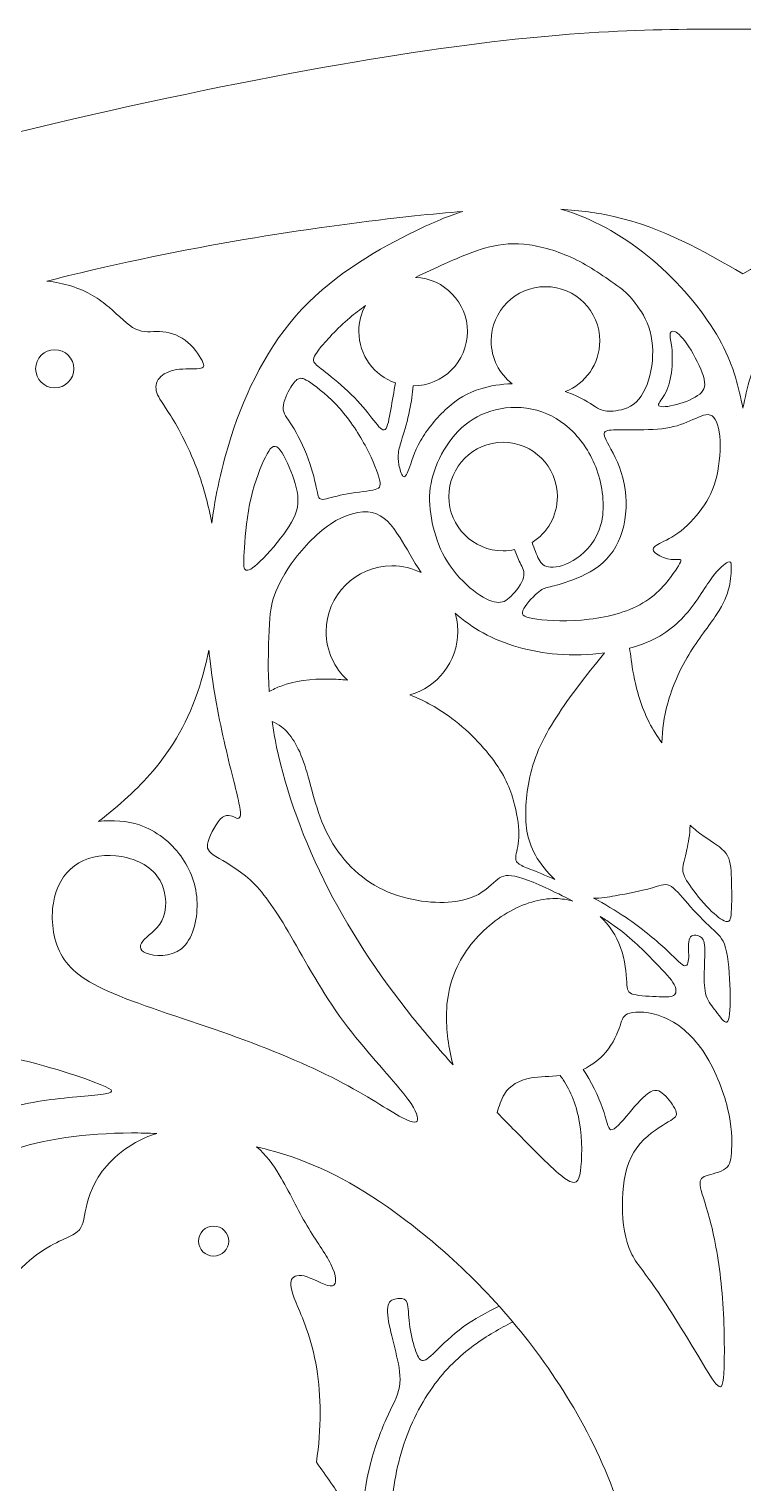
# Model space of a CAD drawing. Header units: millimetres. Extents: x -101 to 100, y -2 to 86.
# Drawn here: x -25.3 to -0.8, y 36.1 to 86.2 of the extents above; entities that cross this region are included whole.
import ezdxf

# ---------------------------------------------------------------- set-up
doc = ezdxf.new("R2010")
doc.units = ezdxf.units.MM
doc.header["$MEASUREMENT"] = 0
doc.layers.add('Layer 1', color=7, linetype='Continuous')

msp = doc.modelspace()

# ---------------------------------------------------------------- linework, layer by layer
at = {"layer": 'Layer 1', "lineweight": 9}
for points, knots in [([(-0.752, 86.205), (-3.659, 86.205), (-6.567, 86.205), (-11.62, 85.466), (-11.62, 85.466), (-16.674, 84.728), (-23.874, 83.251), (-31.419, 81.174), (-31.419, 81.174), (-38.965, 79.097), (-46.857, 76.421), (-54.61, 74.436), (-54.61, 74.436), (-62.364, 72.452), (-69.979, 71.159), (-76.671, 71.113), (-76.671, 71.113), (-83.363, 71.067), (-89.132, 72.267), (-93.101, 73.536), (-93.101, 73.536), (-97.07, 74.805), (-99.239, 76.144), (-101.408, 77.482), (-101.408, 77.482), (-101.408, 77.482), (-101.408, 12.824), (-101.408, 12.824), (-101.408, 12.824), (-101.408, 12.824), (-0.752, 12.824), (-0.752, 12.824), (-0.752, 12.824), (-0.752, 12.824), (99.904, 12.824), (99.904, 12.824), (99.904, 12.824), (99.904, 12.824), (99.904, 77.482), (99.904, 77.482), (99.904, 77.482), (97.735, 76.144), (95.566, 74.805), (91.597, 73.536), (91.597, 73.536), (87.628, 72.267), (81.859, 71.067), (75.167, 71.113), (75.167, 71.113), (68.475, 71.159), (60.86, 72.452), (53.106, 74.436), (53.106, 74.436), (45.353, 76.421), (37.461, 79.097), (29.915, 81.174), (29.915, 81.174), (22.37, 83.251), (15.17, 84.728), (10.116, 85.466), (10.116, 85.466), (5.063, 86.205), (2.155, 86.205), (-0.752, 86.205)], [0, 0, 0, 0, 0.058824, 0.058824, 0.058824, 0.058824, 0.117647, 0.117647, 0.117647, 0.117647, 0.176471, 0.176471, 0.176471, 0.176471, 0.235294, 0.235294, 0.235294, 0.235294, 0.294118, 0.294118, 0.294118, 0.294118, 0.352941, 0.352941, 0.352941, 0.352941, 0.411765, 0.411765, 0.411765, 0.411765, 0.470588, 0.470588, 0.470588, 0.470588, 0.529412, 0.529412, 0.529412, 0.529412, 0.588235, 0.588235, 0.588235, 0.588235, 0.647059, 0.647059, 0.647059, 0.647059, 0.705882, 0.705882, 0.705882, 0.705882, 0.764706, 0.764706, 0.764706, 0.764706, 0.823529, 0.823529, 0.823529, 0.823529, 0.882353, 0.882353, 0.882353, 0.882353, 1, 1, 1, 1]), ([(-19.038, 69.192), (-19.149, 69.815), (-19.307, 70.379), (-19.483, 70.875), (-19.483, 70.875), (-19.803, 71.775), (-20.184, 72.456), (-20.45, 72.885), (-20.45, 72.885), (-20.715, 73.315), (-20.865, 73.494), (-20.926, 73.676), (-20.926, 73.676), (-20.986, 73.858), (-20.957, 74.042), (-20.839, 74.186), (-20.839, 74.186), (-20.721, 74.331), (-20.513, 74.435), (-20.245, 74.475), (-20.245, 74.475), (-19.977, 74.515), (-19.648, 74.492), (-19.472, 74.512), (-19.472, 74.512), (-19.296, 74.533), (-19.273, 74.596), (-19.371, 74.786), (-19.371, 74.786), (-19.469, 74.977), (-19.688, 75.294), (-19.956, 75.493), (-19.956, 75.493), (-20.225, 75.692), (-20.542, 75.773), (-20.83, 75.784), (-20.83, 75.784), (-21.119, 75.796), (-21.379, 75.738), (-21.655, 75.871), (-21.655, 75.871), (-21.932, 76.004), (-22.227, 76.327), (-22.57, 76.621), (-22.57, 76.621), (-22.913, 76.915), (-23.305, 77.181), (-23.888, 77.356), (-23.888, 77.356), (-24.134, 77.431), (-24.413, 77.489), (-24.708, 77.524), (-24.708, 77.524), (-24.457, 77.588), (-24.206, 77.651), (-23.955, 77.713), (-23.955, 77.713), (-19.57, 78.785), (-15.232, 79.432), (-12.06, 79.768), (-12.06, 79.768), (-11.464, 79.832), (-10.909, 79.884), (-10.389, 79.925), (-10.389, 79.925), (-10.873, 79.775), (-11.397, 79.555), (-12.032, 79.247), (-12.032, 79.247), (-13.209, 78.676), (-14.767, 77.799), (-15.932, 76.559), (-15.932, 76.559), (-17.097, 75.319), (-17.871, 73.715), (-18.367, 72.174), (-18.367, 72.174), (-18.701, 71.136), (-18.91, 70.126), (-19.038, 69.192)], [0, 0, 0, 0, 0.047619, 0.047619, 0.047619, 0.047619, 0.095238, 0.095238, 0.095238, 0.095238, 0.142857, 0.142857, 0.142857, 0.142857, 0.190476, 0.190476, 0.190476, 0.190476, 0.238095, 0.238095, 0.238095, 0.238095, 0.285714, 0.285714, 0.285714, 0.285714, 0.333333, 0.333333, 0.333333, 0.333333, 0.380952, 0.380952, 0.380952, 0.380952, 0.428571, 0.428571, 0.428571, 0.428571, 0.47619, 0.47619, 0.47619, 0.47619, 0.52381, 0.52381, 0.52381, 0.52381, 0.571429, 0.571429, 0.571429, 0.571429, 0.619048, 0.619048, 0.619048, 0.619048, 0.666667, 0.666667, 0.666667, 0.666667, 0.714286, 0.714286, 0.714286, 0.714286, 0.761905, 0.761905, 0.761905, 0.761905, 0.809524, 0.809524, 0.809524, 0.809524, 0.857143, 0.857143, 0.857143, 0.857143, 0.904762, 0.904762, 0.904762, 0.904762, 1, 1, 1, 1]), ([(-0.752, 73.149), (-0.901, 73.853), (-1.05, 74.557), (-1.487, 75.382), (-1.487, 75.382), (-1.925, 76.207), (-2.652, 77.153), (-3.529, 77.958), (-3.529, 77.958), (-4.405, 78.762), (-5.431, 79.425), (-6.412, 79.8), (-6.412, 79.8), (-6.618, 79.879), (-6.822, 79.945), (-7.023, 79.999), (-7.023, 79.999), (-6.357, 79.959), (-5.757, 79.877), (-5.193, 79.748), (-5.193, 79.748), (-3.503, 79.364), (-2.127, 78.567), (-0.752, 77.771), (-0.752, 77.771), (0.623, 78.567), (1.999, 79.364), (3.689, 79.748), (3.689, 79.748), (4.253, 79.877), (4.853, 79.959), (5.519, 79.999), (5.519, 79.999), (5.318, 79.945), (5.114, 79.879), (4.908, 79.8), (4.908, 79.8), (3.927, 79.425), (2.901, 78.762), (2.024, 77.958), (2.024, 77.958), (1.148, 77.153), (0.421, 76.207), (-0.017, 75.382), (-0.017, 75.382), (-0.455, 74.557), (-0.603, 73.853), (-0.752, 73.149)], [0, 0, 0, 0, 0.076923, 0.076923, 0.076923, 0.076923, 0.153846, 0.153846, 0.153846, 0.153846, 0.230769, 0.230769, 0.230769, 0.230769, 0.307692, 0.307692, 0.307692, 0.307692, 0.384615, 0.384615, 0.384615, 0.384615, 0.461538, 0.461538, 0.461538, 0.461538, 0.538462, 0.538462, 0.538462, 0.538462, 0.615385, 0.615385, 0.615385, 0.615385, 0.692308, 0.692308, 0.692308, 0.692308, 0.769231, 0.769231, 0.769231, 0.769231, 0.846154, 0.846154, 0.846154, 0.846154, 1, 1, 1, 1]), ([(-4.897, 77.234), (-4.764, 77.113), (-4.632, 76.992), (-4.456, 76.764), (-4.456, 76.764), (-4.28, 76.536), (-4.06, 76.202), (-3.948, 75.789), (-3.948, 75.789), (-3.835, 75.377), (-3.83, 74.886), (-3.916, 74.439), (-3.916, 74.439), (-4.003, 73.992), (-4.182, 73.588), (-4.43, 73.358), (-4.43, 73.358), (-4.678, 73.127), (-4.995, 73.069), (-5.217, 73.049), (-5.217, 73.049), (-5.439, 73.029), (-5.566, 73.046), (-5.757, 73.153), (-5.757, 73.153), (-5.947, 73.259), (-6.201, 73.456), (-6.622, 73.626), (-6.622, 73.626), (-6.701, 73.658), (-6.785, 73.689), (-6.874, 73.718), (-6.874, 73.718), (-6.175, 73.988), (-5.679, 74.667), (-5.679, 75.462), (-5.679, 75.462), (-5.679, 76.494), (-6.516, 77.331), (-7.548, 77.331), (-7.548, 77.331), (-8.58, 77.331), (-9.417, 76.494), (-9.417, 75.462), (-9.417, 75.462), (-9.417, 74.864), (-9.136, 74.332), (-8.7, 73.99), (-8.7, 73.99), (-9.086, 73.977), (-9.451, 73.916), (-9.769, 73.819), (-9.769, 73.819), (-10.222, 73.681), (-10.579, 73.467), (-10.931, 73.15), (-10.931, 73.15), (-11.283, 72.833), (-11.629, 72.412), (-11.851, 72.019), (-11.851, 72.019), (-12.073, 71.627), (-12.172, 71.264), (-12.252, 71.044), (-12.252, 71.044), (-12.333, 70.825), (-12.397, 70.75), (-12.454, 70.805), (-12.454, 70.805), (-12.512, 70.86), (-12.564, 71.044), (-12.593, 71.2), (-12.593, 71.2), (-12.622, 71.356), (-12.627, 71.483), (-12.61, 71.613), (-12.61, 71.613), (-12.593, 71.742), (-12.552, 71.875), (-12.477, 72.126), (-12.477, 72.126), (-12.402, 72.377), (-12.293, 72.746), (-12.225, 73.064), (-12.225, 73.064), (-12.157, 73.382), (-12.131, 73.649), (-12.104, 73.916), (-12.104, 73.916), (-11.072, 73.916), (-10.235, 74.753), (-10.235, 75.785), (-10.235, 75.785), (-10.235, 76.789), (-11.027, 77.609), (-12.02, 77.653), (-12.02, 77.653), (-11.683, 77.816), (-11.342, 77.974), (-11.029, 78.114), (-11.029, 78.114), (-10.458, 78.371), (-9.979, 78.573), (-9.518, 78.691), (-9.518, 78.691), (-9.056, 78.809), (-8.612, 78.844), (-8.102, 78.772), (-8.102, 78.772), (-7.591, 78.7), (-7.014, 78.521), (-6.469, 78.247), (-6.469, 78.247), (-5.924, 77.973), (-5.41, 77.604), (-4.897, 77.234)], [0, 0, 0, 0, 0.033333, 0.033333, 0.033333, 0.033333, 0.066667, 0.066667, 0.066667, 0.066667, 0.1, 0.1, 0.1, 0.1, 0.133333, 0.133333, 0.133333, 0.133333, 0.166667, 0.166667, 0.166667, 0.166667, 0.2, 0.2, 0.2, 0.2, 0.233333, 0.233333, 0.233333, 0.233333, 0.266667, 0.266667, 0.266667, 0.266667, 0.3, 0.3, 0.3, 0.3, 0.333333, 0.333333, 0.333333, 0.333333, 0.366667, 0.366667, 0.366667, 0.366667, 0.4, 0.4, 0.4, 0.4, 0.433333, 0.433333, 0.433333, 0.433333, 0.466667, 0.466667, 0.466667, 0.466667, 0.5, 0.5, 0.5, 0.5, 0.533333, 0.533333, 0.533333, 0.533333, 0.566667, 0.566667, 0.566667, 0.566667, 0.6, 0.6, 0.6, 0.6, 0.633333, 0.633333, 0.633333, 0.633333, 0.666667, 0.666667, 0.666667, 0.666667, 0.7, 0.7, 0.7, 0.7, 0.733333, 0.733333, 0.733333, 0.733333, 0.766667, 0.766667, 0.766667, 0.766667, 0.8, 0.8, 0.8, 0.8, 0.833333, 0.833333, 0.833333, 0.833333, 0.866667, 0.866667, 0.866667, 0.866667, 0.9, 0.9, 0.9, 0.9, 0.933333, 0.933333, 0.933333, 0.933333, 1, 1, 1, 1]), ([(-12.713, 74.018), (-13.446, 74.27), (-13.973, 74.966), (-13.973, 75.785), (-13.973, 75.785), (-13.973, 76.109), (-13.891, 76.414), (-13.746, 76.679), (-13.746, 76.679), (-13.933, 76.548), (-14.112, 76.411), (-14.286, 76.262), (-14.286, 76.262), (-14.721, 75.89), (-15.131, 75.446), (-15.342, 75.175), (-15.342, 75.175), (-15.552, 74.904), (-15.564, 74.806), (-15.495, 74.708), (-15.495, 74.708), (-15.425, 74.61), (-15.275, 74.511), (-15.022, 74.309), (-15.022, 74.309), (-14.768, 74.108), (-14.41, 73.802), (-14.124, 73.511), (-14.124, 73.511), (-13.839, 73.219), (-13.625, 72.942), (-13.455, 72.723), (-13.455, 72.723), (-13.285, 72.504), (-13.158, 72.342), (-13.069, 72.414), (-13.069, 72.414), (-12.979, 72.486), (-12.927, 72.792), (-12.874, 73.098), (-12.874, 73.098), (-12.821, 73.405), (-12.767, 73.711), (-12.713, 74.018)], [0, 0, 0, 0, 0.083333, 0.083333, 0.083333, 0.083333, 0.166667, 0.166667, 0.166667, 0.166667, 0.25, 0.25, 0.25, 0.25, 0.333333, 0.333333, 0.333333, 0.333333, 0.416667, 0.416667, 0.416667, 0.416667, 0.5, 0.5, 0.5, 0.5, 0.583333, 0.583333, 0.583333, 0.583333, 0.666667, 0.666667, 0.666667, 0.666667, 0.75, 0.75, 0.75, 0.75, 0.833333, 0.833333, 0.833333, 0.833333, 1, 1, 1, 1]), ([(-3.2, 75.233), (-3.177, 75.008), (-3.171, 74.667), (-3.212, 74.367), (-3.212, 74.367), (-3.252, 74.067), (-3.339, 73.808), (-3.451, 73.611), (-3.451, 73.611), (-3.564, 73.415), (-3.702, 73.283), (-3.642, 73.228), (-3.642, 73.228), (-3.581, 73.173), (-3.322, 73.196), (-3.03, 73.274), (-3.03, 73.274), (-2.739, 73.352), (-2.416, 73.485), (-2.237, 73.634), (-2.237, 73.634), (-2.058, 73.784), (-2.023, 73.952), (-2.113, 74.246), (-2.113, 74.246), (-2.202, 74.54), (-2.416, 74.961), (-2.612, 75.261), (-2.612, 75.261), (-2.808, 75.561), (-2.987, 75.74), (-3.099, 75.789), (-3.099, 75.789), (-3.212, 75.838), (-3.258, 75.757), (-3.261, 75.662), (-3.261, 75.662), (-3.264, 75.567), (-3.223, 75.457), (-3.2, 75.233)], [0, 0, 0, 0, 0.090909, 0.090909, 0.090909, 0.090909, 0.181818, 0.181818, 0.181818, 0.181818, 0.272727, 0.272727, 0.272727, 0.272727, 0.363636, 0.363636, 0.363636, 0.363636, 0.454545, 0.454545, 0.454545, 0.454545, 0.545455, 0.545455, 0.545455, 0.545455, 0.636364, 0.636364, 0.636364, 0.636364, 0.727273, 0.727273, 0.727273, 0.727273, 0.818182, 0.818182, 0.818182, 0.818182, 1, 1, 1, 1]), ([(-24.442, 75.161), (-24.805, 75.161), (-25.099, 74.867), (-25.099, 74.504), (-25.099, 74.504), (-25.099, 74.14), (-24.805, 73.846), (-24.442, 73.846), (-24.442, 73.846), (-24.078, 73.846), (-23.784, 74.14), (-23.784, 74.504), (-23.784, 74.504), (-23.784, 74.867), (-24.078, 75.161), (-24.442, 75.161)], [0, 0, 0, 0, 0.2, 0.2, 0.2, 0.2, 0.4, 0.4, 0.4, 0.4, 0.6, 0.6, 0.6, 0.6, 1, 1, 1, 1]), ([(-16.273, 72.544), (-16.095, 72.262), (-15.87, 71.823), (-15.714, 71.402), (-15.714, 71.402), (-15.558, 70.981), (-15.472, 70.577), (-15.42, 70.332), (-15.42, 70.332), (-15.368, 70.087), (-15.35, 70), (-15.215, 70.006), (-15.215, 70.006), (-15.079, 70.012), (-14.825, 70.11), (-14.488, 70.176), (-14.488, 70.176), (-14.151, 70.242), (-13.729, 70.277), (-13.493, 70.326), (-13.493, 70.326), (-13.256, 70.375), (-13.204, 70.439), (-13.259, 70.678), (-13.259, 70.678), (-13.314, 70.917), (-13.476, 71.333), (-13.715, 71.786), (-13.715, 71.786), (-13.954, 72.238), (-14.272, 72.729), (-14.629, 73.133), (-14.629, 73.133), (-14.987, 73.536), (-15.385, 73.854), (-15.627, 74.018), (-15.627, 74.018), (-15.87, 74.183), (-15.956, 74.194), (-16.04, 74.163), (-16.04, 74.163), (-16.123, 74.131), (-16.204, 74.056), (-16.317, 73.868), (-16.317, 73.868), (-16.429, 73.681), (-16.573, 73.381), (-16.579, 73.167), (-16.579, 73.167), (-16.585, 72.954), (-16.452, 72.827), (-16.273, 72.544)], [0, 0, 0, 0, 0.071429, 0.071429, 0.071429, 0.071429, 0.142857, 0.142857, 0.142857, 0.142857, 0.214286, 0.214286, 0.214286, 0.214286, 0.285714, 0.285714, 0.285714, 0.285714, 0.357143, 0.357143, 0.357143, 0.357143, 0.428571, 0.428571, 0.428571, 0.428571, 0.5, 0.5, 0.5, 0.5, 0.571429, 0.571429, 0.571429, 0.571429, 0.642857, 0.642857, 0.642857, 0.642857, 0.714286, 0.714286, 0.714286, 0.714286, 0.785714, 0.785714, 0.785714, 0.785714, 0.857143, 0.857143, 0.857143, 0.857143, 1, 1, 1, 1]), ([(-8.609, 68.275), (-8.737, 68.247), (-8.87, 68.233), (-9.006, 68.233), (-9.006, 68.233), (-10.038, 68.233), (-10.875, 69.069), (-10.875, 70.102), (-10.875, 70.102), (-10.875, 71.134), (-10.038, 71.971), (-9.006, 71.971), (-9.006, 71.971), (-7.974, 71.971), (-7.137, 71.134), (-7.137, 70.102), (-7.137, 70.102), (-7.137, 69.436), (-7.485, 68.852), (-8.008, 68.521), (-8.008, 68.521), (-7.934, 68.31), (-7.861, 68.099), (-7.775, 67.942), (-7.775, 67.942), (-7.689, 67.785), (-7.591, 67.681), (-7.371, 67.67), (-7.371, 67.67), (-7.152, 67.658), (-6.812, 67.739), (-6.469, 67.978), (-6.469, 67.978), (-6.125, 68.218), (-5.779, 68.616), (-5.638, 69.146), (-5.638, 69.146), (-5.496, 69.677), (-5.56, 70.341), (-5.745, 70.912), (-5.745, 70.912), (-5.929, 71.483), (-6.235, 71.962), (-6.598, 72.328), (-6.598, 72.328), (-6.962, 72.694), (-7.383, 72.948), (-7.847, 73.075), (-7.847, 73.075), (-8.312, 73.202), (-8.819, 73.202), (-9.269, 73.093), (-9.269, 73.093), (-9.719, 72.983), (-10.112, 72.764), (-10.435, 72.467), (-10.435, 72.467), (-10.758, 72.169), (-11.012, 71.794), (-11.196, 71.417), (-11.196, 71.417), (-11.381, 71.039), (-11.496, 70.658), (-11.528, 70.263), (-11.528, 70.263), (-11.56, 69.868), (-11.508, 69.458), (-11.41, 69.051), (-11.41, 69.051), (-11.312, 68.645), (-11.167, 68.241), (-10.925, 67.857), (-10.925, 67.857), (-10.683, 67.473), (-10.342, 67.11), (-10.031, 66.865), (-10.031, 66.865), (-9.719, 66.62), (-9.437, 66.493), (-9.232, 66.464), (-9.232, 66.464), (-9.027, 66.435), (-8.9, 66.504), (-8.733, 66.672), (-8.733, 66.672), (-8.566, 66.839), (-8.358, 67.104), (-8.303, 67.312), (-8.303, 67.312), (-8.248, 67.52), (-8.346, 67.67), (-8.423, 67.821), (-8.423, 67.821), (-8.499, 67.971), (-8.554, 68.123), (-8.609, 68.275)], [0, 0, 0, 0, 0.04, 0.04, 0.04, 0.04, 0.08, 0.08, 0.08, 0.08, 0.12, 0.12, 0.12, 0.12, 0.16, 0.16, 0.16, 0.16, 0.2, 0.2, 0.2, 0.2, 0.24, 0.24, 0.24, 0.24, 0.28, 0.28, 0.28, 0.28, 0.32, 0.32, 0.32, 0.32, 0.36, 0.36, 0.36, 0.36, 0.4, 0.4, 0.4, 0.4, 0.44, 0.44, 0.44, 0.44, 0.48, 0.48, 0.48, 0.48, 0.52, 0.52, 0.52, 0.52, 0.56, 0.56, 0.56, 0.56, 0.6, 0.6, 0.6, 0.6, 0.64, 0.64, 0.64, 0.64, 0.68, 0.68, 0.68, 0.68, 0.72, 0.72, 0.72, 0.72, 0.76, 0.76, 0.76, 0.76, 0.8, 0.8, 0.8, 0.8, 0.84, 0.84, 0.84, 0.84, 0.88, 0.88, 0.88, 0.88, 0.92, 0.92, 0.92, 0.92, 1, 1, 1, 1]), ([(-2.575, 72.706), (-2.849, 72.585), (-3.155, 72.486), (-3.544, 72.44), (-3.544, 72.44), (-3.934, 72.394), (-4.407, 72.4), (-4.762, 72.403), (-4.762, 72.403), (-5.116, 72.406), (-5.353, 72.406), (-5.463, 72.36), (-5.463, 72.36), (-5.572, 72.314), (-5.555, 72.221), (-5.416, 71.959), (-5.416, 71.959), (-5.278, 71.696), (-5.018, 71.264), (-4.883, 70.744), (-4.883, 70.744), (-4.747, 70.225), (-4.736, 69.619), (-4.854, 69.097), (-4.854, 69.097), (-4.972, 68.575), (-5.22, 68.137), (-5.578, 67.819), (-5.578, 67.819), (-5.936, 67.502), (-6.403, 67.306), (-6.743, 67.185), (-6.743, 67.185), (-7.084, 67.064), (-7.297, 67.017), (-7.441, 66.983), (-7.441, 66.983), (-7.585, 66.948), (-7.661, 66.925), (-7.831, 66.775), (-7.831, 66.775), (-8.001, 66.625), (-8.266, 66.348), (-8.33, 66.175), (-8.33, 66.175), (-8.393, 66.002), (-8.255, 65.933), (-7.842, 65.881), (-7.842, 65.881), (-7.43, 65.829), (-6.743, 65.794), (-6.042, 65.875), (-6.042, 65.875), (-5.341, 65.956), (-4.626, 66.152), (-4.092, 66.501), (-4.092, 66.501), (-3.559, 66.85), (-3.207, 67.352), (-3.031, 67.623), (-3.031, 67.623), (-2.855, 67.894), (-2.855, 67.935), (-2.933, 67.941), (-2.933, 67.941), (-3.011, 67.946), (-3.167, 67.917), (-3.345, 67.958), (-3.345, 67.958), (-3.524, 67.998), (-3.726, 68.108), (-3.804, 68.2), (-3.804, 68.2), (-3.882, 68.292), (-3.836, 68.368), (-3.683, 68.454), (-3.683, 68.454), (-3.53, 68.54), (-3.27, 68.639), (-2.988, 68.843), (-2.988, 68.843), (-2.705, 69.048), (-2.399, 69.36), (-2.163, 69.689), (-2.163, 69.689), (-1.926, 70.017), (-1.759, 70.364), (-1.655, 70.805), (-1.655, 70.805), (-1.551, 71.246), (-1.511, 71.783), (-1.548, 72.184), (-1.548, 72.184), (-1.586, 72.585), (-1.701, 72.85), (-1.88, 72.911), (-1.88, 72.911), (-2.059, 72.971), (-2.301, 72.827), (-2.575, 72.706)], [0, 0, 0, 0, 0.038462, 0.038462, 0.038462, 0.038462, 0.076923, 0.076923, 0.076923, 0.076923, 0.115385, 0.115385, 0.115385, 0.115385, 0.153846, 0.153846, 0.153846, 0.153846, 0.192308, 0.192308, 0.192308, 0.192308, 0.230769, 0.230769, 0.230769, 0.230769, 0.269231, 0.269231, 0.269231, 0.269231, 0.307692, 0.307692, 0.307692, 0.307692, 0.346154, 0.346154, 0.346154, 0.346154, 0.384615, 0.384615, 0.384615, 0.384615, 0.423077, 0.423077, 0.423077, 0.423077, 0.461538, 0.461538, 0.461538, 0.461538, 0.5, 0.5, 0.5, 0.5, 0.538462, 0.538462, 0.538462, 0.538462, 0.576923, 0.576923, 0.576923, 0.576923, 0.615385, 0.615385, 0.615385, 0.615385, 0.653846, 0.653846, 0.653846, 0.653846, 0.692308, 0.692308, 0.692308, 0.692308, 0.730769, 0.730769, 0.730769, 0.730769, 0.769231, 0.769231, 0.769231, 0.769231, 0.807692, 0.807692, 0.807692, 0.807692, 0.846154, 0.846154, 0.846154, 0.846154, 0.884615, 0.884615, 0.884615, 0.884615, 0.923077, 0.923077, 0.923077, 0.923077, 1, 1, 1, 1]), ([(-17.251, 71.336), (-17.416, 70.969), (-17.612, 70.433), (-17.733, 69.836), (-17.733, 69.836), (-17.854, 69.239), (-17.9, 68.581), (-17.923, 68.183), (-17.923, 68.183), (-17.946, 67.785), (-17.946, 67.646), (-17.889, 67.589), (-17.889, 67.589), (-17.831, 67.531), (-17.716, 67.554), (-17.468, 67.779), (-17.468, 67.779), (-17.22, 68.004), (-16.839, 68.431), (-16.559, 68.809), (-16.559, 68.809), (-16.279, 69.187), (-16.1, 69.516), (-16.072, 69.87), (-16.072, 69.87), (-16.043, 70.225), (-16.164, 70.606), (-16.314, 70.981), (-16.314, 70.981), (-16.464, 71.356), (-16.643, 71.725), (-16.798, 71.812), (-16.798, 71.812), (-16.954, 71.898), (-17.087, 71.702), (-17.251, 71.336)], [0, 0, 0, 0, 0.1, 0.1, 0.1, 0.1, 0.2, 0.2, 0.2, 0.2, 0.3, 0.3, 0.3, 0.3, 0.4, 0.4, 0.4, 0.4, 0.5, 0.5, 0.5, 0.5, 0.6, 0.6, 0.6, 0.6, 0.7, 0.7, 0.7, 0.7, 0.8, 0.8, 0.8, 0.8, 1, 1, 1, 1]), ([(-17.06, 63.387), (-17.108, 64.144), (-17.088, 64.778), (-17.071, 65.232), (-17.071, 65.232), (-17.042, 65.985), (-17.018, 66.245), (-16.917, 66.576), (-16.917, 66.576), (-16.816, 66.908), (-16.637, 67.312), (-16.3, 67.788), (-16.3, 67.788), (-15.962, 68.264), (-15.466, 68.812), (-14.953, 69.155), (-14.953, 69.155), (-14.439, 69.498), (-13.908, 69.637), (-13.51, 69.55), (-13.51, 69.55), (-13.112, 69.464), (-12.847, 69.152), (-12.55, 68.676), (-12.55, 68.676), (-12.338, 68.337), (-12.11, 67.914), (-11.831, 67.482), (-11.831, 67.482), (-12.133, 67.632), (-12.474, 67.716), (-12.834, 67.716), (-12.834, 67.716), (-14.084, 67.716), (-15.099, 66.702), (-15.099, 65.451), (-15.099, 65.451), (-15.099, 64.79), (-14.815, 64.196), (-14.364, 63.782), (-14.364, 63.782), (-14.574, 63.802), (-14.778, 63.813), (-14.974, 63.817), (-14.974, 63.817), (-15.634, 63.828), (-16.194, 63.747), (-16.65, 63.577), (-16.65, 63.577), (-16.799, 63.521), (-16.937, 63.456), (-17.06, 63.387)], [0, 0, 0, 0, 0.071429, 0.071429, 0.071429, 0.071429, 0.142857, 0.142857, 0.142857, 0.142857, 0.214286, 0.214286, 0.214286, 0.214286, 0.285714, 0.285714, 0.285714, 0.285714, 0.357143, 0.357143, 0.357143, 0.357143, 0.428571, 0.428571, 0.428571, 0.428571, 0.5, 0.5, 0.5, 0.5, 0.571429, 0.571429, 0.571429, 0.571429, 0.642857, 0.642857, 0.642857, 0.642857, 0.714286, 0.714286, 0.714286, 0.714286, 0.785714, 0.785714, 0.785714, 0.785714, 0.857143, 0.857143, 0.857143, 0.857143, 1, 1, 1, 1]), ([(-3.542, 61.622), (-3.529, 62.067), (-3.464, 62.515), (-3.349, 62.951), (-3.349, 62.951), (-3.19, 63.55), (-2.936, 64.127), (-2.616, 64.655), (-2.616, 64.655), (-2.296, 65.183), (-1.909, 65.662), (-1.658, 66.043), (-1.658, 66.043), (-1.407, 66.423), (-1.292, 66.706), (-1.228, 66.98), (-1.228, 66.98), (-1.165, 67.254), (-1.153, 67.52), (-1.153, 67.678), (-1.153, 67.678), (-1.153, 67.837), (-1.165, 67.889), (-1.269, 67.843), (-1.269, 67.843), (-1.373, 67.796), (-1.569, 67.652), (-1.82, 67.306), (-1.82, 67.306), (-2.071, 66.96), (-2.376, 66.412), (-2.792, 65.962), (-2.792, 65.962), (-3.207, 65.512), (-3.732, 65.16), (-4.482, 64.932), (-4.482, 64.932), (-4.538, 64.915), (-4.596, 64.899), (-4.655, 64.883), (-4.655, 64.883), (-4.612, 64.654), (-4.587, 64.346), (-4.511, 63.949), (-4.511, 63.949), (-4.419, 63.464), (-4.251, 62.847), (-3.98, 62.325), (-3.98, 62.325), (-3.851, 62.075), (-3.697, 61.847), (-3.542, 61.622)], [0, 0, 0, 0, 0.071429, 0.071429, 0.071429, 0.071429, 0.142857, 0.142857, 0.142857, 0.142857, 0.214286, 0.214286, 0.214286, 0.214286, 0.285714, 0.285714, 0.285714, 0.285714, 0.357143, 0.357143, 0.357143, 0.357143, 0.428571, 0.428571, 0.428571, 0.428571, 0.5, 0.5, 0.5, 0.5, 0.571429, 0.571429, 0.571429, 0.571429, 0.642857, 0.642857, 0.642857, 0.642857, 0.714286, 0.714286, 0.714286, 0.714286, 0.785714, 0.785714, 0.785714, 0.785714, 0.857143, 0.857143, 0.857143, 0.857143, 1, 1, 1, 1]), ([(-5.521, 64.715), (-6.039, 64.649), (-6.596, 64.632), (-7.139, 64.675), (-7.139, 64.675), (-8.07, 64.75), (-8.959, 65.004), (-9.694, 65.408), (-9.694, 65.408), (-10.051, 65.604), (-10.372, 65.835), (-10.66, 66.09), (-10.66, 66.09), (-10.601, 65.887), (-10.569, 65.673), (-10.569, 65.451), (-10.569, 65.451), (-10.569, 64.415), (-11.264, 63.542), (-12.214, 63.272), (-12.214, 63.272), (-11.709, 63.069), (-11.224, 62.803), (-10.768, 62.461), (-10.768, 62.461), (-10.131, 61.982), (-9.548, 61.353), (-9.182, 60.796), (-9.182, 60.796), (-8.816, 60.24), (-8.665, 59.755), (-8.573, 59.328), (-8.573, 59.328), (-8.481, 58.901), (-8.446, 58.532), (-8.472, 58.247), (-8.472, 58.247), (-8.498, 57.961), (-8.585, 57.759), (-8.573, 57.626), (-8.573, 57.626), (-8.562, 57.494), (-8.452, 57.43), (-8.311, 57.367), (-8.311, 57.367), (-8.169, 57.303), (-7.996, 57.24), (-7.679, 57.11), (-7.679, 57.11), (-7.549, 57.057), (-7.394, 56.992), (-7.222, 56.917), (-7.222, 56.917), (-7.487, 57.162), (-7.729, 57.455), (-7.895, 57.75), (-7.895, 57.75), (-8.203, 58.295), (-8.255, 58.843), (-8.22, 59.466), (-8.22, 59.466), (-8.186, 60.089), (-8.065, 60.787), (-7.721, 61.529), (-7.721, 61.529), (-7.378, 62.27), (-6.813, 63.054), (-6.363, 63.646), (-6.363, 63.646), (-6.01, 64.109), (-5.728, 64.455), (-5.521, 64.715)], [0, 0, 0, 0, 0.052632, 0.052632, 0.052632, 0.052632, 0.105263, 0.105263, 0.105263, 0.105263, 0.157895, 0.157895, 0.157895, 0.157895, 0.210526, 0.210526, 0.210526, 0.210526, 0.263158, 0.263158, 0.263158, 0.263158, 0.315789, 0.315789, 0.315789, 0.315789, 0.368421, 0.368421, 0.368421, 0.368421, 0.421053, 0.421053, 0.421053, 0.421053, 0.473684, 0.473684, 0.473684, 0.473684, 0.526316, 0.526316, 0.526316, 0.526316, 0.578947, 0.578947, 0.578947, 0.578947, 0.631579, 0.631579, 0.631579, 0.631579, 0.684211, 0.684211, 0.684211, 0.684211, 0.736842, 0.736842, 0.736842, 0.736842, 0.789474, 0.789474, 0.789474, 0.789474, 0.842105, 0.842105, 0.842105, 0.842105, 0.894737, 0.894737, 0.894737, 0.894737, 1, 1, 1, 1]), ([(-22.931, 58.912), (-22.206, 59.479), (-21.594, 60.025), (-21.064, 60.647), (-21.064, 60.647), (-20.381, 61.448), (-19.832, 62.377), (-19.452, 63.58), (-19.452, 63.58), (-19.329, 63.969), (-19.223, 64.386), (-19.137, 64.816), (-19.137, 64.816), (-19.128, 64.724), (-19.118, 64.632), (-19.108, 64.539), (-19.108, 64.539), (-18.987, 63.484), (-18.78, 62.415), (-18.573, 61.511), (-18.573, 61.511), (-18.367, 60.608), (-18.159, 59.869), (-18.084, 59.465), (-18.084, 59.465), (-18.009, 59.062), (-18.067, 58.992), (-18.182, 59.027), (-18.182, 59.027), (-18.297, 59.062), (-18.47, 59.2), (-18.667, 59.056), (-18.667, 59.056), (-18.863, 58.912), (-19.082, 58.485), (-19.157, 58.225), (-19.157, 58.225), (-19.232, 57.966), (-19.163, 57.873), (-18.891, 57.706), (-18.891, 57.706), (-18.62, 57.539), (-18.147, 57.296), (-17.715, 56.898), (-17.715, 56.898), (-17.282, 56.5), (-16.89, 55.946), (-16.405, 55.121), (-16.405, 55.121), (-15.921, 54.297), (-15.343, 53.2), (-14.634, 52.208), (-14.634, 52.208), (-13.924, 51.216), (-13.082, 50.327), (-12.592, 49.739), (-12.592, 49.739), (-12.102, 49.151), (-11.963, 48.862), (-11.951, 48.695), (-11.951, 48.695), (-11.94, 48.528), (-12.055, 48.481), (-12.494, 48.718), (-12.494, 48.718), (-12.932, 48.954), (-13.694, 49.474), (-14.712, 50.002), (-14.712, 50.002), (-15.73, 50.529), (-17.006, 51.066), (-18.422, 51.571), (-18.422, 51.571), (-19.838, 52.076), (-21.396, 52.549), (-22.423, 52.984), (-22.423, 52.984), (-23.45, 53.42), (-23.946, 53.818), (-24.229, 54.349), (-24.229, 54.349), (-24.511, 54.879), (-24.58, 55.543), (-24.488, 56.1), (-24.488, 56.1), (-24.396, 56.656), (-24.142, 57.106), (-23.761, 57.389), (-23.761, 57.389), (-23.381, 57.672), (-22.873, 57.787), (-22.336, 57.732), (-22.336, 57.732), (-21.8, 57.677), (-21.234, 57.452), (-20.923, 57.04), (-20.923, 57.04), (-20.611, 56.627), (-20.554, 56.027), (-20.692, 55.632), (-20.692, 55.632), (-20.83, 55.237), (-21.165, 55.047), (-21.35, 54.859), (-21.35, 54.859), (-21.534, 54.672), (-21.569, 54.487), (-21.298, 54.375), (-21.298, 54.375), (-21.027, 54.262), (-20.45, 54.222), (-20.075, 54.53), (-20.075, 54.53), (-19.7, 54.839), (-19.527, 55.497), (-19.541, 56.1), (-19.541, 56.1), (-19.556, 56.702), (-19.758, 57.251), (-20.104, 57.724), (-20.104, 57.724), (-20.45, 58.197), (-20.94, 58.595), (-21.526, 58.791), (-21.526, 58.791), (-21.956, 58.935), (-22.438, 58.97), (-22.931, 58.912)], [0, 0, 0, 0, 0.030303, 0.030303, 0.030303, 0.030303, 0.060606, 0.060606, 0.060606, 0.060606, 0.090909, 0.090909, 0.090909, 0.090909, 0.121212, 0.121212, 0.121212, 0.121212, 0.151515, 0.151515, 0.151515, 0.151515, 0.181818, 0.181818, 0.181818, 0.181818, 0.212121, 0.212121, 0.212121, 0.212121, 0.242424, 0.242424, 0.242424, 0.242424, 0.272727, 0.272727, 0.272727, 0.272727, 0.30303, 0.30303, 0.30303, 0.30303, 0.333333, 0.333333, 0.333333, 0.333333, 0.363636, 0.363636, 0.363636, 0.363636, 0.393939, 0.393939, 0.393939, 0.393939, 0.424242, 0.424242, 0.424242, 0.424242, 0.454545, 0.454545, 0.454545, 0.454545, 0.484848, 0.484848, 0.484848, 0.484848, 0.515152, 0.515152, 0.515152, 0.515152, 0.545455, 0.545455, 0.545455, 0.545455, 0.575758, 0.575758, 0.575758, 0.575758, 0.606061, 0.606061, 0.606061, 0.606061, 0.636364, 0.636364, 0.636364, 0.636364, 0.666667, 0.666667, 0.666667, 0.666667, 0.69697, 0.69697, 0.69697, 0.69697, 0.727273, 0.727273, 0.727273, 0.727273, 0.757576, 0.757576, 0.757576, 0.757576, 0.787879, 0.787879, 0.787879, 0.787879, 0.818182, 0.818182, 0.818182, 0.818182, 0.848485, 0.848485, 0.848485, 0.848485, 0.878788, 0.878788, 0.878788, 0.878788, 0.909091, 0.909091, 0.909091, 0.909091, 0.939394, 0.939394, 0.939394, 0.939394, 1, 1, 1, 1]), ([(-6.606, 56.169), (-6.938, 56.343), (-7.262, 56.499), (-7.538, 56.625), (-7.538, 56.625), (-8.187, 56.923), (-8.568, 57.05), (-8.818, 57.052), (-8.818, 57.052), (-9.069, 57.055), (-9.191, 56.934), (-9.415, 56.732), (-9.415, 56.732), (-9.64, 56.53), (-9.969, 56.248), (-10.633, 56.155), (-10.633, 56.155), (-11.296, 56.063), (-12.294, 56.161), (-13.125, 56.553), (-13.125, 56.553), (-13.956, 56.946), (-14.619, 57.632), (-15.034, 58.44), (-15.034, 58.44), (-15.45, 59.247), (-15.617, 60.176), (-15.836, 60.848), (-15.836, 60.848), (-16.055, 61.52), (-16.327, 61.936), (-16.638, 62.172), (-16.638, 62.172), (-16.742, 62.251), (-16.851, 62.31), (-16.956, 62.357), (-16.956, 62.357), (-16.929, 62.16), (-16.896, 61.958), (-16.858, 61.751), (-16.858, 61.751), (-16.581, 60.268), (-15.992, 58.549), (-15.179, 56.899), (-15.179, 56.899), (-14.365, 55.249), (-13.327, 53.669), (-12.121, 52.163), (-12.121, 52.163), (-11.671, 51.6), (-11.197, 51.048), (-10.731, 50.527), (-10.731, 50.527), (-10.882, 51.09), (-10.973, 51.739), (-10.956, 52.327), (-10.956, 52.327), (-10.933, 53.103), (-10.719, 53.773), (-10.341, 54.355), (-10.341, 54.355), (-9.964, 54.938), (-9.421, 55.434), (-8.862, 55.766), (-8.862, 55.766), (-8.302, 56.097), (-7.725, 56.265), (-7.197, 56.256), (-7.197, 56.256), (-6.992, 56.253), (-6.794, 56.223), (-6.606, 56.169)], [0, 0, 0, 0, 0.052632, 0.052632, 0.052632, 0.052632, 0.105263, 0.105263, 0.105263, 0.105263, 0.157895, 0.157895, 0.157895, 0.157895, 0.210526, 0.210526, 0.210526, 0.210526, 0.263158, 0.263158, 0.263158, 0.263158, 0.315789, 0.315789, 0.315789, 0.315789, 0.368421, 0.368421, 0.368421, 0.368421, 0.421053, 0.421053, 0.421053, 0.421053, 0.473684, 0.473684, 0.473684, 0.473684, 0.526316, 0.526316, 0.526316, 0.526316, 0.578947, 0.578947, 0.578947, 0.578947, 0.631579, 0.631579, 0.631579, 0.631579, 0.684211, 0.684211, 0.684211, 0.684211, 0.736842, 0.736842, 0.736842, 0.736842, 0.789474, 0.789474, 0.789474, 0.789474, 0.842105, 0.842105, 0.842105, 0.842105, 0.894737, 0.894737, 0.894737, 0.894737, 1, 1, 1, 1]), ([(-2.567, 58.78), (-2.42, 58.643), (-2.267, 58.524), (-2.123, 58.422), (-2.123, 58.422), (-1.782, 58.18), (-1.488, 58.024), (-1.332, 57.81), (-1.332, 57.81), (-1.177, 57.597), (-1.159, 57.326), (-1.148, 56.945), (-1.148, 56.945), (-1.136, 56.564), (-1.13, 56.074), (-1.151, 55.791), (-1.151, 55.791), (-1.171, 55.509), (-1.217, 55.433), (-1.344, 55.471), (-1.344, 55.471), (-1.471, 55.508), (-1.678, 55.659), (-1.915, 55.901), (-1.915, 55.901), (-2.151, 56.143), (-2.417, 56.478), (-2.584, 56.717), (-2.584, 56.717), (-2.751, 56.957), (-2.821, 57.101), (-2.821, 57.268), (-2.821, 57.268), (-2.821, 57.435), (-2.751, 57.626), (-2.679, 57.952), (-2.679, 57.952), (-2.63, 58.173), (-2.58, 58.457), (-2.567, 58.78)], [0, 0, 0, 0, 0.090909, 0.090909, 0.090909, 0.090909, 0.181818, 0.181818, 0.181818, 0.181818, 0.272727, 0.272727, 0.272727, 0.272727, 0.363636, 0.363636, 0.363636, 0.363636, 0.454545, 0.454545, 0.454545, 0.454545, 0.545455, 0.545455, 0.545455, 0.545455, 0.636364, 0.636364, 0.636364, 0.636364, 0.727273, 0.727273, 0.727273, 0.727273, 0.818182, 0.818182, 0.818182, 0.818182, 1, 1, 1, 1]), ([(-5.896, 56.275), (-5.641, 56.263), (-5.396, 56.306), (-5.149, 56.351), (-5.149, 56.351), (-4.707, 56.432), (-4.257, 56.518), (-3.946, 56.607), (-3.946, 56.607), (-3.634, 56.697), (-3.461, 56.789), (-3.279, 56.708), (-3.279, 56.708), (-3.098, 56.628), (-2.907, 56.374), (-2.65, 56.082), (-2.65, 56.082), (-2.394, 55.791), (-2.071, 55.462), (-1.834, 55.243), (-1.834, 55.243), (-1.598, 55.024), (-1.448, 54.914), (-1.35, 54.562), (-1.35, 54.562), (-1.252, 54.211), (-1.205, 53.616), (-1.191, 53.1), (-1.191, 53.1), (-1.176, 52.584), (-1.194, 52.145), (-1.272, 52.03), (-1.272, 52.03), (-1.35, 51.914), (-1.488, 52.122), (-1.626, 52.301), (-1.626, 52.301), (-1.765, 52.48), (-1.903, 52.63), (-1.984, 52.829), (-1.984, 52.829), (-2.065, 53.028), (-2.088, 53.276), (-2.085, 53.602), (-2.085, 53.602), (-2.082, 53.928), (-2.053, 54.332), (-2.065, 54.574), (-2.065, 54.574), (-2.076, 54.816), (-2.128, 54.897), (-2.238, 54.952), (-2.238, 54.952), (-2.348, 55.007), (-2.515, 55.036), (-2.581, 54.897), (-2.581, 54.897), (-2.648, 54.759), (-2.613, 54.453), (-2.619, 54.239), (-2.619, 54.239), (-2.624, 54.026), (-2.671, 53.905), (-2.792, 53.957), (-2.792, 53.957), (-2.913, 54.009), (-3.11, 54.234), (-3.445, 54.543), (-3.445, 54.543), (-3.779, 54.851), (-4.252, 55.244), (-4.774, 55.599), (-4.774, 55.599), (-5.136, 55.845), (-5.522, 56.073), (-5.896, 56.275)], [0, 0, 0, 0, 0.05, 0.05, 0.05, 0.05, 0.1, 0.1, 0.1, 0.1, 0.15, 0.15, 0.15, 0.15, 0.2, 0.2, 0.2, 0.2, 0.25, 0.25, 0.25, 0.25, 0.3, 0.3, 0.3, 0.3, 0.35, 0.35, 0.35, 0.35, 0.4, 0.4, 0.4, 0.4, 0.45, 0.45, 0.45, 0.45, 0.5, 0.5, 0.5, 0.5, 0.55, 0.55, 0.55, 0.55, 0.6, 0.6, 0.6, 0.6, 0.65, 0.65, 0.65, 0.65, 0.7, 0.7, 0.7, 0.7, 0.75, 0.75, 0.75, 0.75, 0.8, 0.8, 0.8, 0.8, 0.85, 0.85, 0.85, 0.85, 0.9, 0.9, 0.9, 0.9, 1, 1, 1, 1]), ([(-5.671, 55.644), (-5.544, 55.566), (-5.42, 55.487), (-5.305, 55.408), (-5.305, 55.408), (-4.639, 54.955), (-4.223, 54.517), (-3.886, 54.171), (-3.886, 54.171), (-3.549, 53.824), (-3.289, 53.571), (-3.159, 53.369), (-3.159, 53.369), (-3.029, 53.167), (-3.029, 53.017), (-3.11, 52.942), (-3.11, 52.942), (-3.191, 52.867), (-3.353, 52.867), (-3.632, 52.875), (-3.632, 52.875), (-3.912, 52.884), (-4.31, 52.901), (-4.515, 52.956), (-4.515, 52.956), (-4.72, 53.011), (-4.731, 53.103), (-4.751, 53.383), (-4.751, 53.383), (-4.772, 53.663), (-4.8, 54.13), (-4.962, 54.577), (-4.962, 54.577), (-5.104, 54.972), (-5.35, 55.35), (-5.671, 55.644)], [0, 0, 0, 0, 0.1, 0.1, 0.1, 0.1, 0.2, 0.2, 0.2, 0.2, 0.3, 0.3, 0.3, 0.3, 0.4, 0.4, 0.4, 0.4, 0.5, 0.5, 0.5, 0.5, 0.6, 0.6, 0.6, 0.6, 0.7, 0.7, 0.7, 0.7, 0.8, 0.8, 0.8, 0.8, 1, 1, 1, 1]), ([(-6.255, 50.369), (-5.942, 50.516), (-5.674, 50.73), (-5.475, 50.963), (-5.475, 50.963), (-5.204, 51.28), (-5.06, 51.632), (-4.979, 51.875), (-4.979, 51.875), (-4.898, 52.117), (-4.881, 52.25), (-4.648, 52.313), (-4.648, 52.313), (-4.414, 52.376), (-3.964, 52.371), (-3.494, 52.177), (-3.494, 52.177), (-3.024, 51.984), (-2.533, 51.603), (-2.135, 51.021), (-2.135, 51.021), (-1.737, 50.438), (-1.431, 49.653), (-1.278, 49.03), (-1.278, 49.03), (-1.126, 48.407), (-1.126, 47.946), (-1.14, 47.614), (-1.14, 47.614), (-1.154, 47.282), (-1.183, 47.08), (-1.354, 46.954), (-1.354, 46.954), (-1.524, 46.827), (-1.835, 46.775), (-2.02, 46.706), (-2.02, 46.706), (-2.204, 46.636), (-2.262, 46.55), (-2.21, 46.299), (-2.21, 46.299), (-2.158, 46.048), (-1.997, 45.633), (-1.844, 45.018), (-1.844, 45.018), (-1.691, 44.404), (-1.547, 43.59), (-1.469, 42.664), (-1.469, 42.664), (-1.391, 41.739), (-1.379, 40.7), (-1.4, 40.103), (-1.4, 40.103), (-1.42, 39.506), (-1.472, 39.35), (-1.619, 39.483), (-1.619, 39.483), (-1.766, 39.615), (-2.008, 40.037), (-2.418, 40.715), (-2.418, 40.715), (-2.827, 41.392), (-3.404, 42.327), (-3.826, 42.927), (-3.826, 42.927), (-4.247, 43.527), (-4.512, 43.792), (-4.679, 44.236), (-4.679, 44.236), (-4.847, 44.681), (-4.916, 45.304), (-4.899, 45.904), (-4.899, 45.904), (-4.881, 46.504), (-4.777, 47.081), (-4.512, 47.519), (-4.512, 47.519), (-4.247, 47.957), (-3.82, 48.257), (-3.52, 48.442), (-3.52, 48.442), (-3.22, 48.627), (-3.047, 48.696), (-3.041, 48.84), (-3.041, 48.84), (-3.035, 48.984), (-3.197, 49.203), (-3.352, 49.382), (-3.352, 49.382), (-3.508, 49.561), (-3.658, 49.7), (-3.86, 49.63), (-3.86, 49.63), (-4.062, 49.561), (-4.316, 49.284), (-4.575, 48.978), (-4.575, 48.978), (-4.835, 48.673), (-5.1, 48.338), (-5.245, 48.298), (-5.245, 48.298), (-5.389, 48.257), (-5.412, 48.511), (-5.533, 48.892), (-5.533, 48.892), (-5.654, 49.273), (-5.874, 49.78), (-6.162, 50.23), (-6.162, 50.23), (-6.192, 50.277), (-6.223, 50.324), (-6.255, 50.369)], [0, 0, 0, 0, 0.034483, 0.034483, 0.034483, 0.034483, 0.068966, 0.068966, 0.068966, 0.068966, 0.103448, 0.103448, 0.103448, 0.103448, 0.137931, 0.137931, 0.137931, 0.137931, 0.172414, 0.172414, 0.172414, 0.172414, 0.206897, 0.206897, 0.206897, 0.206897, 0.241379, 0.241379, 0.241379, 0.241379, 0.275862, 0.275862, 0.275862, 0.275862, 0.310345, 0.310345, 0.310345, 0.310345, 0.344828, 0.344828, 0.344828, 0.344828, 0.37931, 0.37931, 0.37931, 0.37931, 0.413793, 0.413793, 0.413793, 0.413793, 0.448276, 0.448276, 0.448276, 0.448276, 0.482759, 0.482759, 0.482759, 0.482759, 0.517241, 0.517241, 0.517241, 0.517241, 0.551724, 0.551724, 0.551724, 0.551724, 0.586207, 0.586207, 0.586207, 0.586207, 0.62069, 0.62069, 0.62069, 0.62069, 0.655172, 0.655172, 0.655172, 0.655172, 0.689655, 0.689655, 0.689655, 0.689655, 0.724138, 0.724138, 0.724138, 0.724138, 0.758621, 0.758621, 0.758621, 0.758621, 0.793103, 0.793103, 0.793103, 0.793103, 0.827586, 0.827586, 0.827586, 0.827586, 0.862069, 0.862069, 0.862069, 0.862069, 0.896552, 0.896552, 0.896552, 0.896552, 0.931034, 0.931034, 0.931034, 0.931034, 1, 1, 1, 1]), ([(-31.012, 47.928), (-30.501, 47.95), (-29.904, 48.044), (-29.327, 48.171), (-29.327, 48.171), (-28.583, 48.336), (-27.873, 48.555), (-27.115, 48.768), (-27.115, 48.768), (-26.356, 48.982), (-25.548, 49.19), (-24.729, 49.311), (-24.729, 49.311), (-23.91, 49.432), (-23.079, 49.467), (-22.704, 49.53), (-22.704, 49.53), (-22.329, 49.593), (-22.41, 49.686), (-23.114, 49.948), (-23.114, 49.948), (-23.818, 50.211), (-25.145, 50.644), (-26.682, 50.935), (-26.682, 50.935), (-27.753, 51.138), (-28.926, 51.272), (-30.097, 51.354), (-30.097, 51.354), (-30.36, 50.743), (-30.54, 50.181), (-30.667, 49.703), (-30.667, 49.703), (-30.874, 48.919), (-30.938, 48.359), (-30.995, 48.021), (-30.995, 48.021), (-31.001, 47.988), (-31.007, 47.957), (-31.012, 47.928)], [0, 0, 0, 0, 0.090909, 0.090909, 0.090909, 0.090909, 0.181818, 0.181818, 0.181818, 0.181818, 0.272727, 0.272727, 0.272727, 0.272727, 0.363636, 0.363636, 0.363636, 0.363636, 0.454545, 0.454545, 0.454545, 0.454545, 0.545455, 0.545455, 0.545455, 0.545455, 0.636364, 0.636364, 0.636364, 0.636364, 0.727273, 0.727273, 0.727273, 0.727273, 0.818182, 0.818182, 0.818182, 0.818182, 1, 1, 1, 1]), ([(-7.042, 50.164), (-7.388, 50.126), (-7.742, 50.128), (-8.04, 50.078), (-8.04, 50.078), (-8.464, 50.005), (-8.775, 49.826), (-8.963, 49.521), (-8.963, 49.521), (-9.08, 49.33), (-9.149, 49.088), (-9.209, 48.889), (-9.209, 48.889), (-8.991, 48.662), (-8.785, 48.451), (-8.596, 48.257), (-8.596, 48.257), (-7.65, 47.288), (-7.131, 46.78), (-6.82, 46.578), (-6.82, 46.578), (-6.508, 46.377), (-6.404, 46.481), (-6.347, 46.873), (-6.347, 46.873), (-6.289, 47.265), (-6.277, 47.946), (-6.375, 48.534), (-6.375, 48.534), (-6.473, 49.123), (-6.681, 49.619), (-6.941, 50.017), (-6.941, 50.017), (-6.974, 50.067), (-7.008, 50.116), (-7.042, 50.164)], [0, 0, 0, 0, 0.1, 0.1, 0.1, 0.1, 0.2, 0.2, 0.2, 0.2, 0.3, 0.3, 0.3, 0.3, 0.4, 0.4, 0.4, 0.4, 0.5, 0.5, 0.5, 0.5, 0.6, 0.6, 0.6, 0.6, 0.7, 0.7, 0.7, 0.7, 0.8, 0.8, 0.8, 0.8, 1, 1, 1, 1]), ([(-20.924, 48.166), (-21.776, 47.913), (-22.419, 47.379), (-22.806, 46.862), (-22.806, 46.862), (-23.198, 46.337), (-23.325, 45.829), (-23.394, 45.466), (-23.394, 45.466), (-23.464, 45.103), (-23.475, 44.883), (-23.763, 44.705), (-23.763, 44.705), (-24.052, 44.526), (-24.617, 44.387), (-25.31, 43.793), (-25.31, 43.793), (-26.002, 43.199), (-26.821, 42.149), (-27.433, 40.989), (-27.433, 40.989), (-27.589, 40.693), (-27.731, 40.39), (-27.861, 40.077), (-27.861, 40.077), (-28.226, 40.32), (-28.59, 40.562), (-28.842, 40.943), (-28.842, 40.943), (-29.094, 41.324), (-29.232, 41.843), (-29.203, 42.697), (-29.203, 42.697), (-29.174, 43.551), (-28.978, 44.739), (-28.471, 45.639), (-28.471, 45.639), (-27.963, 46.539), (-27.144, 47.15), (-25.996, 47.56), (-25.996, 47.56), (-24.848, 47.97), (-23.371, 48.177), (-21.796, 48.183), (-21.796, 48.183), (-21.508, 48.184), (-21.216, 48.178), (-20.924, 48.166)], [0, 0, 0, 0, 0.076923, 0.076923, 0.076923, 0.076923, 0.153846, 0.153846, 0.153846, 0.153846, 0.230769, 0.230769, 0.230769, 0.230769, 0.307692, 0.307692, 0.307692, 0.307692, 0.384615, 0.384615, 0.384615, 0.384615, 0.461538, 0.461538, 0.461538, 0.461538, 0.538462, 0.538462, 0.538462, 0.538462, 0.615385, 0.615385, 0.615385, 0.615385, 0.692308, 0.692308, 0.692308, 0.692308, 0.769231, 0.769231, 0.769231, 0.769231, 0.846154, 0.846154, 0.846154, 0.846154, 1, 1, 1, 1]), ([(-9.144, 42.218), (-9.57, 42), (-9.996, 41.782), (-10.379, 41.503), (-10.379, 41.503), (-10.762, 41.224), (-11.102, 40.884), (-11.336, 40.659), (-11.336, 40.659), (-11.57, 40.434), (-11.697, 40.324), (-11.795, 40.342), (-11.795, 40.342), (-11.893, 40.359), (-11.962, 40.503), (-12.037, 40.74), (-12.037, 40.74), (-12.112, 40.976), (-12.193, 41.305), (-12.23, 41.608), (-12.23, 41.608), (-12.268, 41.911), (-12.262, 42.188), (-12.308, 42.332), (-12.308, 42.332), (-12.354, 42.476), (-12.452, 42.488), (-12.582, 42.482), (-12.582, 42.482), (-12.712, 42.476), (-12.874, 42.453), (-12.943, 42.309), (-12.943, 42.309), (-13.012, 42.165), (-12.989, 41.899), (-12.925, 41.576), (-12.925, 41.576), (-12.862, 41.253), (-12.758, 40.872), (-12.672, 40.503), (-12.672, 40.503), (-12.585, 40.134), (-12.516, 39.776), (-12.576, 39.439), (-12.576, 39.439), (-12.637, 39.101), (-12.827, 38.784), (-13.032, 38.328), (-13.032, 38.328), (-13.237, 37.873), (-13.456, 37.278), (-13.6, 36.687), (-13.6, 36.687), (-13.745, 36.096), (-13.814, 35.507), (-13.874, 35.115), (-13.874, 35.115), (-13.935, 34.723), (-13.987, 34.526), (-14.073, 34.607), (-14.073, 34.607), (-14.16, 34.688), (-14.281, 35.046), (-14.514, 35.465), (-14.514, 35.465), (-14.746, 35.885), (-15.091, 36.366), (-15.435, 36.847), (-15.435, 36.847), (-15.253, 37.994), (-15.275, 39.151), (-15.422, 40.061), (-15.422, 40.061), (-15.595, 41.134), (-15.941, 41.86), (-16.131, 42.328), (-16.131, 42.328), (-16.322, 42.795), (-16.356, 43.003), (-16.287, 43.135), (-16.287, 43.135), (-16.218, 43.268), (-16.045, 43.326), (-15.756, 43.228), (-15.756, 43.228), (-15.468, 43.13), (-15.064, 42.876), (-14.885, 42.916), (-14.885, 42.916), (-14.706, 42.956), (-14.753, 43.291), (-14.937, 43.666), (-14.937, 43.666), (-15.122, 44.041), (-15.445, 44.456), (-15.756, 44.987), (-15.756, 44.987), (-16.068, 45.518), (-16.368, 46.164), (-16.714, 46.741), (-16.714, 46.741), (-16.931, 47.103), (-17.166, 47.438), (-17.494, 47.705), (-17.494, 47.705), (-17.361, 47.674), (-17.23, 47.641), (-17.1, 47.606), (-17.1, 47.606), (-15.652, 47.22), (-14.429, 46.643), (-12.992, 45.639), (-12.992, 45.639), (-11.556, 44.635), (-9.906, 43.204), (-8.412, 41.358), (-8.412, 41.358), (-6.918, 39.512), (-5.579, 37.251), (-4.835, 34.753), (-4.835, 34.753), (-4.496, 33.613), (-4.28, 32.424), (-4.154, 31.236), (-4.154, 31.236), (-4.519, 31.374), (-4.883, 31.511), (-5.35, 31.634), (-5.35, 31.634), (-5.818, 31.757), (-6.389, 31.867), (-6.972, 31.881), (-6.972, 31.881), (-7.555, 31.896), (-8.149, 31.815), (-8.61, 31.691), (-8.61, 31.691), (-9.072, 31.567), (-9.401, 31.4), (-9.565, 31.359), (-9.565, 31.359), (-9.729, 31.319), (-9.729, 31.406), (-9.666, 31.654), (-9.666, 31.654), (-9.602, 31.902), (-9.476, 32.311), (-9.386, 32.77), (-9.386, 32.77), (-9.297, 33.228), (-9.245, 33.736), (-9.227, 34.166), (-9.227, 34.166), (-9.21, 34.596), (-9.228, 34.948), (-9.256, 35.176), (-9.256, 35.176), (-9.285, 35.403), (-9.326, 35.507), (-9.496, 35.548), (-9.496, 35.548), (-9.666, 35.588), (-9.966, 35.565), (-10.099, 35.375), (-10.099, 35.375), (-10.231, 35.184), (-10.197, 34.826), (-10.208, 34.336), (-10.208, 34.336), (-10.22, 33.846), (-10.278, 33.223), (-10.451, 32.585), (-10.451, 32.585), (-10.624, 31.948), (-10.912, 31.296), (-11.316, 30.667), (-11.316, 30.667), (-11.72, 30.038), (-12.239, 29.432), (-12.542, 29.153), (-12.542, 29.153), (-12.845, 28.873), (-12.931, 28.919), (-12.98, 29.528), (-12.98, 29.528), (-13.029, 30.136), (-13.041, 31.307), (-13.026, 32.251), (-13.026, 32.251), (-13.012, 33.194), (-12.972, 33.909), (-12.908, 34.694), (-12.908, 34.694), (-12.845, 35.478), (-12.758, 36.332), (-12.519, 37.16), (-12.519, 37.16), (-12.279, 37.988), (-11.887, 38.79), (-11.44, 39.421), (-11.44, 39.421), (-10.993, 40.053), (-10.491, 40.515), (-10.021, 40.862), (-10.021, 40.862), (-9.551, 41.21), (-9.114, 41.444), (-8.676, 41.678)], [0, 0, 0, 0, 0.018868, 0.018868, 0.018868, 0.018868, 0.037736, 0.037736, 0.037736, 0.037736, 0.056604, 0.056604, 0.056604, 0.056604, 0.075472, 0.075472, 0.075472, 0.075472, 0.09434, 0.09434, 0.09434, 0.09434, 0.113208, 0.113208, 0.113208, 0.113208, 0.132075, 0.132075, 0.132075, 0.132075, 0.150943, 0.150943, 0.150943, 0.150943, 0.169811, 0.169811, 0.169811, 0.169811, 0.188679, 0.188679, 0.188679, 0.188679, 0.207547, 0.207547, 0.207547, 0.207547, 0.226415, 0.226415, 0.226415, 0.226415, 0.245283, 0.245283, 0.245283, 0.245283, 0.264151, 0.264151, 0.264151, 0.264151, 0.283019, 0.283019, 0.283019, 0.283019, 0.301887, 0.301887, 0.301887, 0.301887, 0.320755, 0.320755, 0.320755, 0.320755, 0.339623, 0.339623, 0.339623, 0.339623, 0.358491, 0.358491, 0.358491, 0.358491, 0.377358, 0.377358, 0.377358, 0.377358, 0.396226, 0.396226, 0.396226, 0.396226, 0.415094, 0.415094, 0.415094, 0.415094, 0.433962, 0.433962, 0.433962, 0.433962, 0.45283, 0.45283, 0.45283, 0.45283, 0.471698, 0.471698, 0.471698, 0.471698, 0.490566, 0.490566, 0.490566, 0.490566, 0.509434, 0.509434, 0.509434, 0.509434, 0.528302, 0.528302, 0.528302, 0.528302, 0.54717, 0.54717, 0.54717, 0.54717, 0.566038, 0.566038, 0.566038, 0.566038, 0.584906, 0.584906, 0.584906, 0.584906, 0.603774, 0.603774, 0.603774, 0.603774, 0.622642, 0.622642, 0.622642, 0.622642, 0.641509, 0.641509, 0.641509, 0.641509, 0.660377, 0.660377, 0.660377, 0.660377, 0.679245, 0.679245, 0.679245, 0.679245, 0.698113, 0.698113, 0.698113, 0.698113, 0.716981, 0.716981, 0.716981, 0.716981, 0.735849, 0.735849, 0.735849, 0.735849, 0.754717, 0.754717, 0.754717, 0.754717, 0.773585, 0.773585, 0.773585, 0.773585, 0.792453, 0.792453, 0.792453, 0.792453, 0.811321, 0.811321, 0.811321, 0.811321, 0.830189, 0.830189, 0.830189, 0.830189, 0.849057, 0.849057, 0.849057, 0.849057, 0.867925, 0.867925, 0.867925, 0.867925, 0.886792, 0.886792, 0.886792, 0.886792, 0.90566, 0.90566, 0.90566, 0.90566, 0.924528, 0.924528, 0.924528, 0.924528, 0.943396, 0.943396, 0.943396, 0.943396, 0.962264, 0.962264, 0.962264, 0.962264, 1, 1, 1, 1]), ([(-18.972, 44.978), (-19.259, 44.978), (-19.491, 44.746), (-19.491, 44.459), (-19.491, 44.459), (-19.491, 44.172), (-19.259, 43.94), (-18.972, 43.94), (-18.972, 43.94), (-18.685, 43.94), (-18.453, 44.172), (-18.453, 44.459), (-18.453, 44.459), (-18.453, 44.746), (-18.685, 44.978), (-18.972, 44.978)], [0, 0, 0, 0, 0.2, 0.2, 0.2, 0.2, 0.4, 0.4, 0.4, 0.4, 0.6, 0.6, 0.6, 0.6, 1, 1, 1, 1])]:
    msp.add_open_spline(points, degree=3, knots=knots, dxfattribs=at)

doc.saveas('drawing.dxf')
